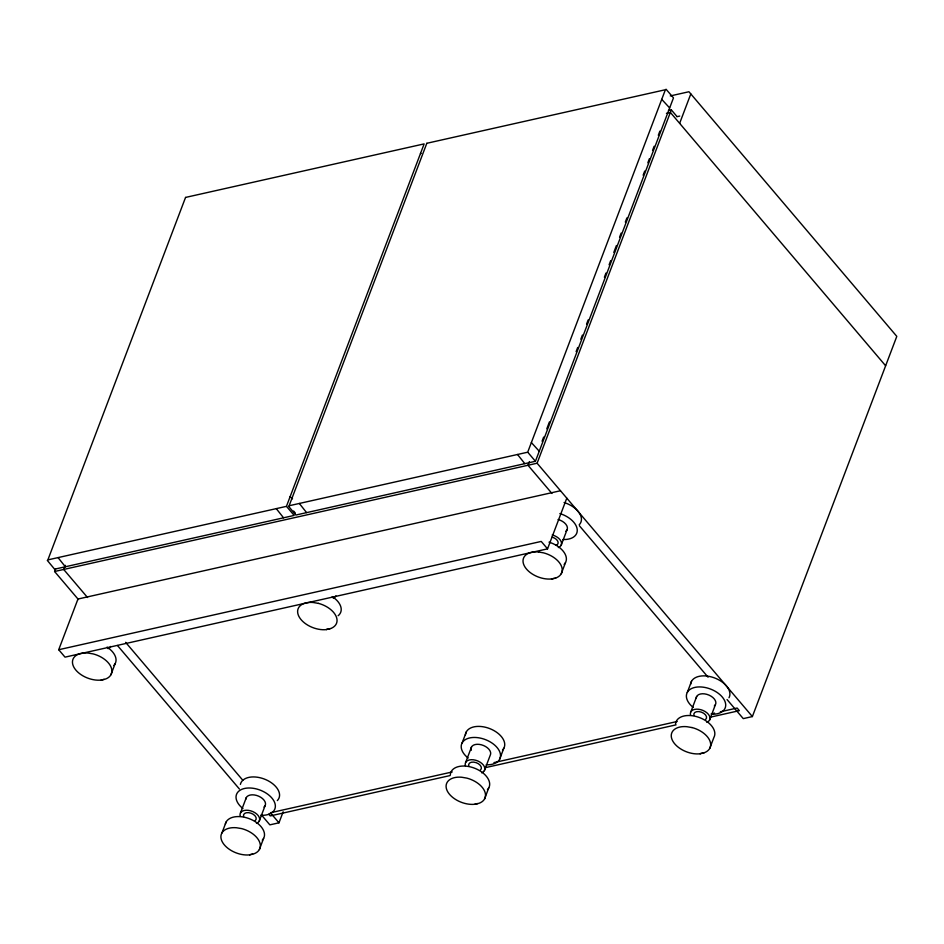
<?xml version="1.0" encoding="UTF-8"?>
<svg xmlns="http://www.w3.org/2000/svg" width="944" height="944" viewBox="0 0 944 944"><rect width="100%" height="100%" fill="white"/><g stroke="black" fill="none" stroke-linecap="round" stroke-linejoin="round"><path stroke-width="1.42" d="M288.545 506.244L295.85 515.046L535.437 461.274L673.485 97.857L666.016 89.208M58.056 557.597L65.325 566.742M78.399 599.534L54.587 571.498L55.637 568.748M65.266 565.326L63.696 569.456L87.521 597.493M566.801 498.161L547.544 548.853L65.018 657.142L58.717 649.72L77.974 599.027L560.488 490.738M110.908 674.771L115.109 663.715M276.262 508.627L283.53 517.772M299.319 503.459L306.588 512.604M221.899 833.08L226.1 822.023M240.472 812.949L246.325 797.55M259.211 821.162L265.063 805.763M259.376 849.506L263.577 838.437M261.287 814.766L269.854 824.855L278.976 822.814L283.153 811.805M517.524 454.489L524.793 463.634M529.395 461.569L527.991 465.262L551.933 493.441M542.08 441.226L543.65 437.084M546.8 428.824L549.42 421.933M576.111 351.628L577.693 347.498M580.831 339.226L582.401 335.096M586.59 324.063L588.159 319.933M604.384 277.206L605.965 273.076M609.104 264.804L610.674 260.662M613.812 252.39L616.432 245.499M619.571 237.239L621.14 233.097M625.329 222.076L626.899 217.934M643.135 175.206L644.705 171.076M647.844 162.805L649.413 158.675M652.564 150.403L654.133 146.261M658.322 135.24L659.891 131.11M54.587 571.498L537.101 463.221L671.326 109.882L676.895 116.431M679.645 123.334L690.807 93.928M462.135 742.916L466.336 731.848M465.652 762.422L471.504 747.011M561.102 545.372L566.955 529.962M484.39 770.623L490.243 755.224A10.254 6.183 20.8 0 0 481.334 744.781A10.254 6.183 20.8 0 0 471.257 750.291M561.267 573.704L565.468 562.648M484.543 798.966L488.744 787.91M499.6 759.33L503.801 748.273M687.315 692.377L691.515 681.32M690.831 711.882L696.672 696.483M709.558 720.095L715.41 704.696M709.723 748.439L713.924 737.37A20.52 12.378 20.8 0 0 698.654 717.263A20.52 12.378 20.8 0 0 675.538 724.06M727.069 699.563L743.258 718.62L752.368 716.567L896.8 336.371L688.955 91.745L670.287 95.934M47.294 560.394L54.587 569.185L294.174 515.424L286.799 506.739M669.638 107.923L661.732 99.368M539.225 451.208L531.366 442.571M104.194 679.385L101.126 680.069A20.52 12.378 20.8 0 1 73.597 666.688A20.52 12.378 20.8 0 1 88.075 653.047L93.196 653.921A20.449 12.343 20.8 0 1 110.755 666.452A20.449 12.343 20.8 0 1 105.35 679.102L101.126 680.069M329.373 628.846L326.305 629.53L330.542 628.586M554.541 578.318L551.485 579.002L555.721 578.047M252.662 854.108L249.594 854.792L253.83 853.848A20.449 12.343 20.8 0 0 259.211 841.175A20.449 12.343 20.8 0 0 241.664 828.608L236.531 827.758A20.52 12.378 20.8 0 0 222.052 841.411A20.52 12.378 20.8 0 0 249.641 854.863M477.829 803.58L474.773 804.264A20.52 12.378 20.8 0 1 447.232 790.883A20.52 12.378 20.8 0 1 461.71 777.242L466.832 778.116A20.449 12.343 20.8 0 1 484.39 790.647A20.449 12.343 20.8 0 1 478.986 803.297L474.773 804.264M703.009 753.041L699.941 753.725L704.177 752.781M420.481 153.518L421.083 153.483M668.458 110.519L671.326 109.882M666.452 113.292L670.358 112.419L885.625 365.765M676.836 116.726L679.715 116.077M290.115 496.709L292.534 498.821M58.717 649.72L541.231 541.431L547.544 548.853M452.211 771.968L270.432 812.76L278.976 822.814M493.948 762.61L677.226 721.476M711.233 713.841L714.596 713.086M720.343 711.8L737.134 708.024L739.364 710.655L710.584 717.11M450.123 775.555L270.244 815.923L268.769 814.176M484.661 767.814L676.046 724.862M538.422 551.957L543.543 552.854A20.449 12.343 20.8 0 1 561.102 565.385A20.449 12.343 20.8 0 1 555.697 578.035M318.364 603.381L313.243 602.496A20.52 12.378 20.8 0 0 298.764 616.149A20.52 12.378 20.8 0 0 326.353 629.601M692.011 727.576L686.878 726.691A20.52 12.378 20.8 0 0 672.399 740.344A20.52 12.378 20.8 0 0 699.988 753.796M535.413 461.262L528.05 452.589M537.101 463.221L752.368 716.567M579.427 525.796L708.071 677.202M293.619 511.034L295.33 513.04M125.611 642.321L242.809 780.251M117.457 645.495L239.375 788.983M465.404 765.69A10.254 6.183 20.8 0 1 471.292 759.696A10.254 6.183 20.8 0 1 483.34 764.994A10.254 6.183 20.8 0 1 481.629 772.817M468.118 758.02A20.52 12.378 20.8 0 1 468.661 738.196A20.52 12.378 20.8 0 1 498.385 749.265A20.52 12.378 20.8 0 1 486.231 764.77M468.767 765.985A6.667 4.024 20.8 0 1 476.154 762.658A6.667 4.024 20.8 0 1 480.402 770.021M465.416 734.951A20.52 12.378 20.8 0 1 490.219 728.792A20.52 12.378 20.8 0 1 502.491 750.055M450.359 774.587A20.52 12.378 20.8 0 1 475.162 768.428A20.52 12.378 20.8 0 1 487.434 789.691M335.934 595.9A10.254 6.183 20.8 0 1 333.173 598.095M318.376 603.346A20.449 12.343 20.8 0 1 335.922 615.913A20.449 12.343 20.8 0 1 330.53 628.574M332.241 596.596A20.52 12.378 20.8 0 1 338.117 615.736M240.236 816.23A10.254 6.183 20.8 0 1 246.113 810.235A10.254 6.183 20.8 0 1 258.16 815.522A10.254 6.183 20.8 0 1 256.461 823.345M242.95 808.56A20.52 12.378 20.8 0 1 243.481 788.736A20.52 12.378 20.8 0 1 273.217 799.804A20.52 12.378 20.8 0 1 261.063 815.297M243.599 816.513A6.667 4.024 20.8 0 1 250.974 813.185A6.667 4.024 20.8 0 1 255.222 820.56M245.865 799.096A10.254 6.183 20.8 0 1 258.68 796.193A10.254 6.183 20.8 0 1 263.978 807.037M240.39 784.405A20.52 12.378 20.8 0 1 265.866 779.673A20.52 12.378 20.8 0 1 277.324 800.595M225.345 824.041A20.52 12.378 20.8 0 1 250.809 819.309A20.52 12.378 20.8 0 1 262.267 840.231M690.583 715.163A10.254 6.183 20.8 0 1 696.46 709.168A10.254 6.183 20.8 0 1 708.519 714.455A10.254 6.183 20.8 0 1 706.808 722.29M693.297 707.493A20.52 12.378 20.8 0 1 693.84 687.669A20.52 12.378 20.8 0 1 723.564 698.737A20.52 12.378 20.8 0 1 711.41 714.23M692.011 727.541A20.449 12.343 20.8 0 1 709.558 740.108A20.449 12.343 20.8 0 1 704.165 752.757M693.946 715.446A6.667 4.024 20.8 0 1 701.321 712.118A6.667 4.024 20.8 0 1 705.581 719.493M696.224 698.029A10.254 6.183 20.8 0 1 709.027 695.126A10.254 6.183 20.8 0 1 714.325 705.97M690.595 684.424A20.52 12.378 20.8 0 1 713.711 677.627A20.52 12.378 20.8 0 1 728.992 697.746M552.063 537.148A6.667 4.024 20.8 0 1 557.751 541.231A6.667 4.024 20.8 0 1 556.028 545.349M552.24 534.941A10.254 6.183 20.8 0 1 560.996 541.219A10.254 6.183 20.8 0 1 558.341 547.555M559.875 513.571A20.52 12.378 20.8 0 1 577.197 529.336A20.52 12.378 20.8 0 1 562.954 539.508M551.638 578.943A20.449 12.343 20.8 0 1 524.144 565.527A20.449 12.343 20.8 0 1 538.576 551.933M558.093 519.53A10.254 6.183 20.8 0 1 565.857 531.248M564.075 502.515A20.52 12.378 20.8 0 1 579.203 524.793M549.019 542.151A20.52 12.378 20.8 0 1 564.146 564.429M110.755 646.439A10.254 6.183 20.8 0 1 107.994 648.622M107.073 647.124A20.52 12.378 20.8 0 1 113.799 665.496M185.555 197.426L47.873 559.886L286.445 506.35L424.139 143.889L185.555 197.426M426.818 143.287L289.135 505.748L527.708 452.2L665.39 89.739L426.818 143.287"/></g></svg>
